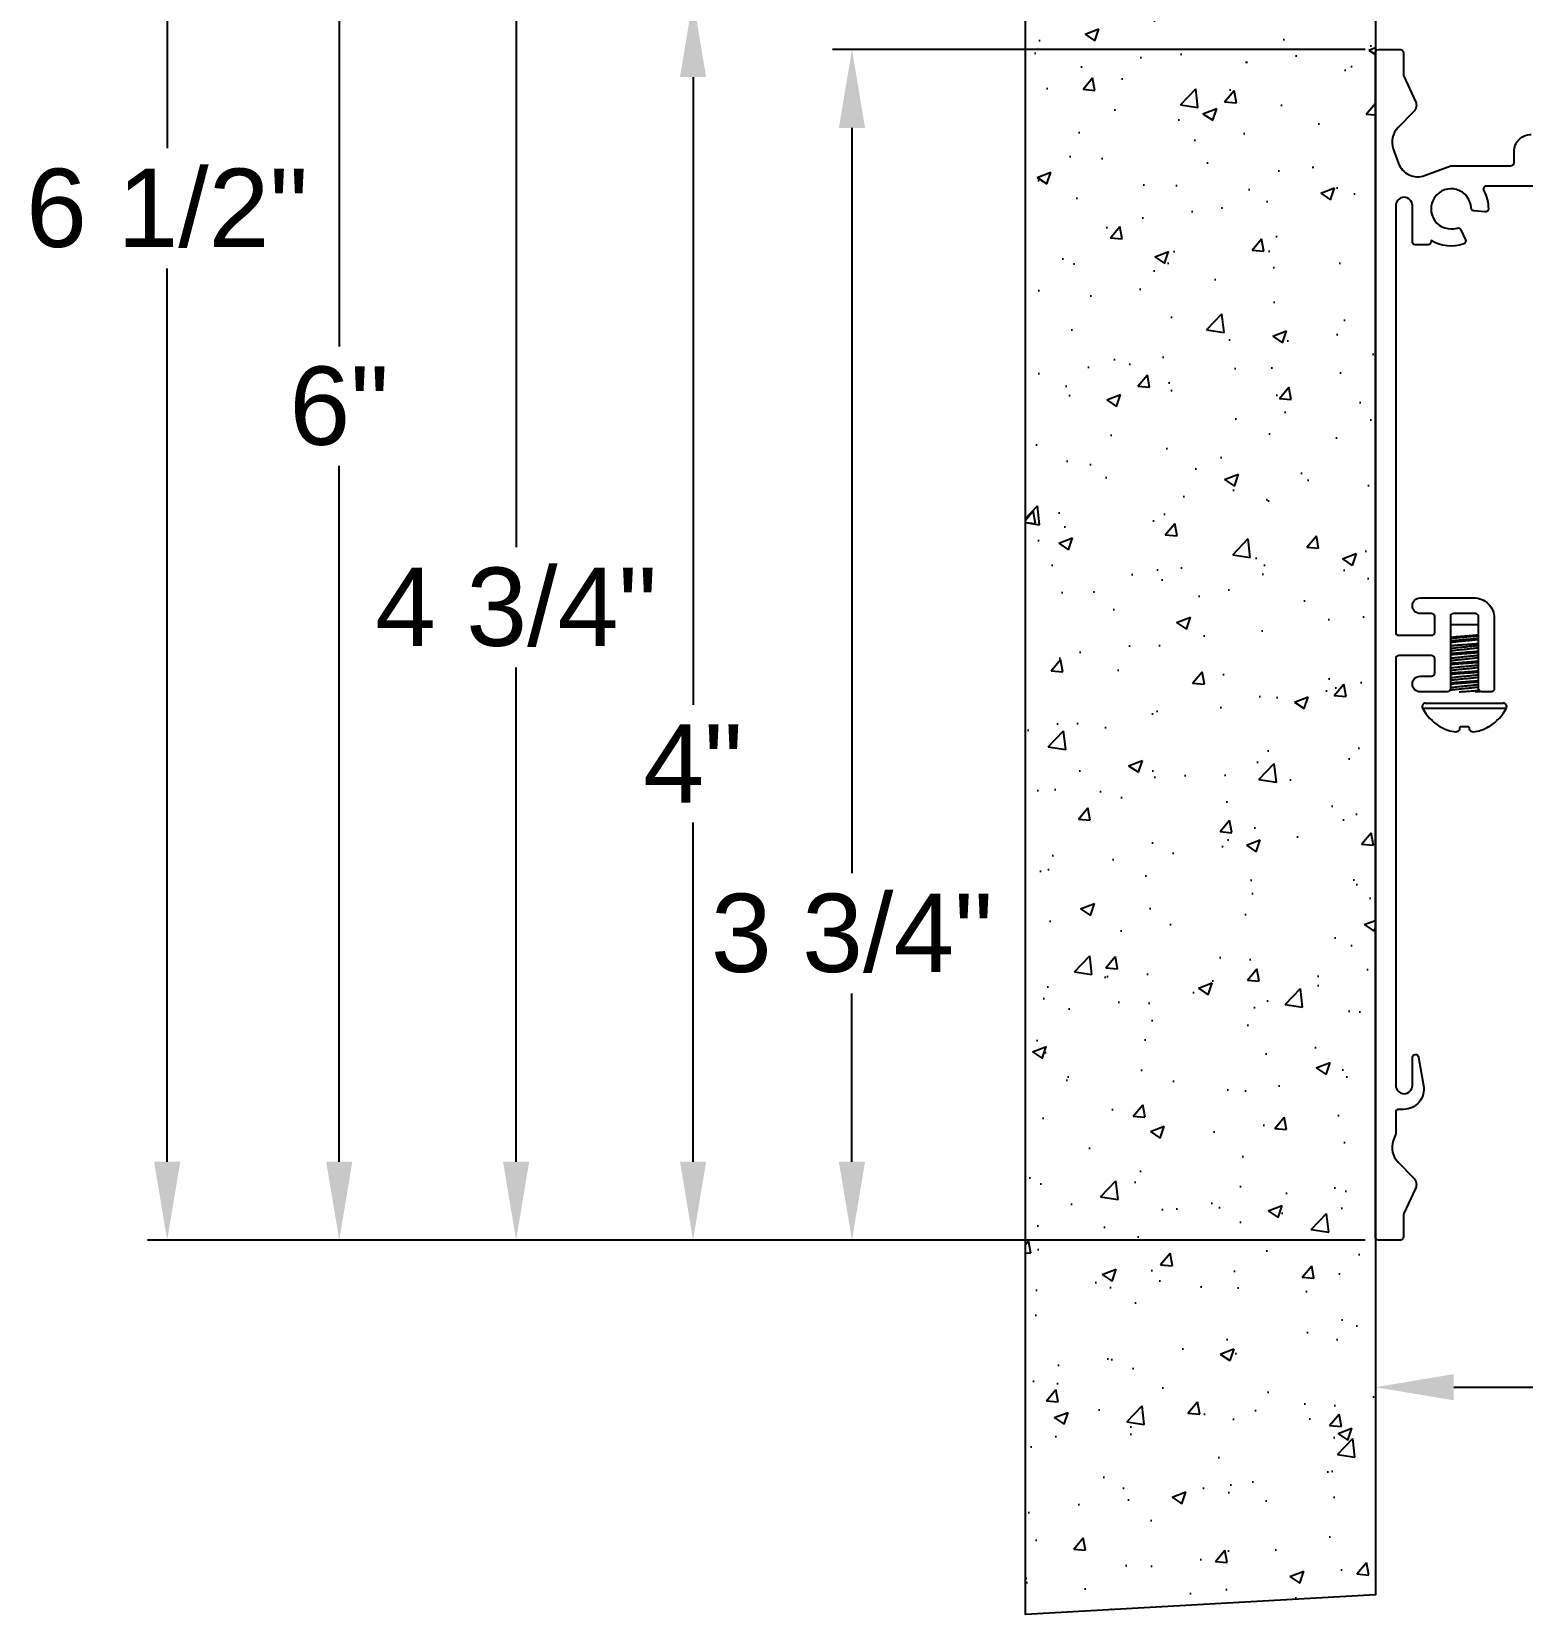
# Model space of a CAD drawing. Extents: x -5.6 to 5.7, y -1.2 to 8.2.
# Drawn here: x -5.59 to -0.83, y -1.19 to 3.86 of the extents above; entities that cross this region are included whole.
import ezdxf

# ---------------------------------------------------------------- set-up
doc = ezdxf.new("R2010")
doc.units = 0
doc.header["$LTSCALE"] = 0.5
doc.header["$MEASUREMENT"] = 0
doc.layers.get('Defpoints').update_dxf_attribs({"linetype": 'CONTINUOUS'})
for name, color, linetype in [('Ceiling', 42, 'CONTINUOUS'), ('Hardware', 242, 'CONTINUOUS'), ('Housing', 150, 'CONTINUOUS')]:
    doc.layers.add(name, color=color, linetype=linetype)
doc.layers.add('CUST DWG', color=60, linetype='CONTINUOUS', lineweight=20)
doc.styles.get("Standard").update_dxf_attribs({"font": 'arial.ttf'})
doc.dimstyles.new('LSAD_CustDims', dxfattribs={"dimtxt": 1, "dimasz": 1, "dimexe": 0.0625, "dimexo": 0.042969, "dimgap": 0.0625, "dimtad": 0, "dimtih": 1, "dimtoh": 1, "dimdec": 3, "dimzin": 0, "dimdsep": 46, "dimlunit": 4, "dimtxsty": 'Standard', "dimcen": 0.125, "dimclrd": 256, "dimclre": 256, "dimclrt": 256, "dimadec": 0, "dimazin": 0, "dimtfac": 1, "dimtdec": 3, "dimtix": 1, "dimtofl": 0, "dimtmove": 0, "dimatfit": 3, "dimfxl": 1, "dimfrac": 2, "dimtolj": 1, "dimtzin": 0, "dimarcsym": 0})

# ---------------------------------------------------------------- blocks, each defined once
blk = doc.blocks.new('*D0')
at = {"layer": 'CUST DWG', "lineweight": -2, "ltscale": 0.5, "transparency": 16777216}
for p, q in [((-1.333, 3.8), (-3.0327, 3.8)), ((-2.9702, 3.55), (-2.9702, 1.1709)), ((-2.9702, 0.2499), (-2.9702, 0.7872)), ((-1.336, -0.0001), (-3.0327, -0.0001))]:
    blk.add_line(p, q, dxfattribs=at)
at = {"layer": 'CUST DWG', "ltscale": 0.5, "transparency": 16777216}
for points in [[(-3.0119, 3.55), (-2.9285, 3.55), (-2.9702, 3.8)], [(-3.0119, 0.2499), (-2.9285, 0.2499), (-2.9702, -0.0001)]]:
    blk.add_solid(points, dxfattribs=at)
at = {"layer": 'Defpoints', "color": 0, "ltscale": 0.5, "transparency": 16777216}
for p in [(-2.9702, 3.8), (-1.29, 3.8), (-1.293, -0.0001)]:
    blk.add_point(p, dxfattribs=at)
at = {"layer": 'CUST DWG', "ltscale": 0.5, "transparency": 16777216, "insert": (-2.9702, 0.979), "char_height": 0.25, "attachment_point": 5}
blk.add_mtext('\\A1;3 3/4"', dxfattribs=at)
blk = doc.blocks.new('*D1')
at = {"layer": 'CUST DWG', "lineweight": -2, "ltscale": 0.5, "transparency": 16777216}
for p, q in [((-1.2715, 3.9623), (-3.5399, 3.9623)), ((-3.4774, 3.7123), (-3.4774, 1.7085)), ((-3.4774, 0.2499), (-3.4774, 1.3335)), ((-1.333, -0.0001), (-3.5399, -0.0001))]:
    blk.add_line(p, q, dxfattribs=at)
at = {"layer": 'CUST DWG', "ltscale": 0.5, "transparency": 16777216}
for points in [[(-3.519, 3.7123), (-3.4357, 3.7123), (-3.4774, 3.9623)], [(-3.519, 0.2499), (-3.4357, 0.2499), (-3.4774, -0.0001)]]:
    blk.add_solid(points, dxfattribs=at)
at = {"layer": 'Defpoints', "color": 0, "ltscale": 0.5, "transparency": 16777216}
for p in [(-3.4774, 3.9623), (-1.2286, 3.9623), (-1.29, -0.0001)]:
    blk.add_point(p, dxfattribs=at)
at = {"layer": 'CUST DWG', "ltscale": 0.5, "transparency": 16777216, "insert": (-3.4774, 1.521), "char_height": 0.25, "attachment_point": 5}
blk.add_mtext('\\A1;4"', dxfattribs=at)
blk = doc.blocks.new('*D2')
at = {"layer": 'CUST DWG', "lineweight": -2, "ltscale": 0.5, "transparency": 16777216}
for p, q in [((-2.5142, 4.727), (-4.1045, 4.727)), ((-4.042, 4.477), (-4.042, 2.2118)), ((-4.042, 0.25), (-4.042, 1.8281)), ((-1.333, 0), (-4.1045, 0))]:
    blk.add_line(p, q, dxfattribs=at)
at = {"layer": 'CUST DWG', "ltscale": 0.5, "transparency": 16777216}
for points in [[(-4.0837, 4.477), (-4.0004, 4.477), (-4.042, 4.727)], [(-4.0837, 0.25), (-4.0004, 0.25), (-4.042, 0)]]:
    blk.add_solid(points, dxfattribs=at)
at = {"layer": 'Defpoints', "color": 0, "ltscale": 0.5, "transparency": 16777216}
for p in [(-4.042, 4.727), (-2.4712, 4.727), (-1.29, 0)]:
    blk.add_point(p, dxfattribs=at)
at = {"layer": 'CUST DWG', "ltscale": 0.5, "transparency": 16777216, "insert": (-4.042, 2.0199), "char_height": 0.25, "attachment_point": 5}
blk.add_mtext('\\A1;4 3/4"', dxfattribs=at)
blk = doc.blocks.new('*D3')
at = {"layer": 'CUST DWG', "lineweight": -2, "ltscale": 0.5, "transparency": 16777216}
for p, q in [((-2.5142, 5.977), (-4.669, 5.977)), ((-4.6065, 5.727), (-4.6065, 2.8519)), ((-4.6065, 0.25), (-4.6065, 2.4716)), ((-1.983, 0), (-4.669, 0))]:
    blk.add_line(p, q, dxfattribs=at)
at = {"layer": 'CUST DWG', "ltscale": 0.5, "transparency": 16777216}
for points in [[(-4.6482, 5.727), (-4.5648, 5.727), (-4.6065, 5.977)], [(-4.6482, 0.25), (-4.5648, 0.25), (-4.6065, 0)]]:
    blk.add_solid(points, dxfattribs=at)
at = {"layer": 'Defpoints', "color": 0, "ltscale": 0.5, "transparency": 16777216}
for p in [(-4.6065, 5.977), (-2.4712, 5.977), (-1.94, 0)]:
    blk.add_point(p, dxfattribs=at)
at = {"layer": 'CUST DWG', "ltscale": 0.5, "transparency": 16777216, "insert": (-4.6065, 2.6617), "char_height": 0.25, "attachment_point": 5}
blk.add_mtext('\\A1;6"', dxfattribs=at)
blk = doc.blocks.new('*D4')
at = {"layer": 'CUST DWG', "lineweight": -2, "ltscale": 0.5, "transparency": 16777216}
for p, q in [((-1.3429, 6.477), (-5.218, 6.477)), ((-5.1555, 6.227), (-5.1555, 3.4849)), ((-5.1555, 0.2499), (-5.1555, 3.1014)), ((-1.333, -0.0001), (-5.218, -0.0001))]:
    blk.add_line(p, q, dxfattribs=at)
at = {"layer": 'CUST DWG', "ltscale": 0.5, "transparency": 16777216}
for points in [[(-5.1971, 6.227), (-5.1138, 6.227), (-5.1555, 6.477)], [(-5.1971, 0.2499), (-5.1138, 0.2499), (-5.1555, -0.0001)]]:
    blk.add_solid(points, dxfattribs=at)
at = {"layer": 'Defpoints', "color": 0, "ltscale": 0.5, "transparency": 16777216}
for p in [(-5.1555, 6.477), (-1.2999, 6.477), (-1.29, -0.0001)]:
    blk.add_point(p, dxfattribs=at)
at = {"layer": 'CUST DWG', "ltscale": 0.5, "transparency": 16777216, "insert": (-5.1555, 3.2932), "char_height": 0.25, "attachment_point": 5}
blk.add_mtext('\\A1;6 1/2"', dxfattribs=at)
blk = doc.blocks.new('*D5')
at = {"layer": 'CUST DWG', "lineweight": -2, "ltscale": 0.5, "transparency": 16777216}
for p, q in [((-1.3, -0.033), (-1.3, -0.5321)), ((1.3, -0.0329), (1.3, -0.532)), ((-1.05, -0.4696), (-0.4996, -0.4696)), ((1.05, -0.4695), (0.4996, -0.4695))]:
    blk.add_line(p, q, dxfattribs=at)
at = {"layer": 'CUST DWG', "ltscale": 0.5, "transparency": 16777216}
for points in [[(-1.05, -0.4279), (-1.05, -0.5113), (-1.3, -0.4696)], [(1.05, -0.4278), (1.05, -0.5112), (1.3, -0.4695)]]:
    blk.add_solid(points, dxfattribs=at)
at = {"layer": 'Defpoints', "color": 0, "ltscale": 0.5, "transparency": 16777216}
for p in [(-1.3, 0.01), (1.3, 0.0101), (1.3, -0.4695)]:
    blk.add_point(p, dxfattribs=at)
at = {"layer": 'CUST DWG', "ltscale": 0.5, "transparency": 16777216, "insert": (0, -0.4695), "char_height": 0.25, "attachment_point": 5}
blk.add_mtext('\\A1;2 5/8"', dxfattribs=at)

msp = doc.modelspace()

# ---------------------------------------------------------------- hatches: boundary and pattern name
at = {"layer": 'Ceiling', "ltscale": 0.5, "transparency": 16777216}
h = msp.add_hatch(dxfattribs=at)
h.set_pattern_fill('AR-CONC', color=256, scale=0.063)
h.set_pattern_definition([(50, (2.4456, -9e-05), (0.451874, -0.039534), [0.04725, -0.51975]), (355, (2.4456, -9e-05), (-0.087413, 0.47388), [0.0378, -0.4158]), (100.4514, (2.48327, -0.0034), (0.36446, 0.434347), [0.040156, -0.44172]), (46.184, (2.4456, 0.1259), (0.672362, -0.104277), [0.070875, -0.779625]), (96.636, (2.50165, 0.1172), (0.588837, 0.613695), [0.060235, -0.66258]), (351.184, (2.4456, 0.1259), (0.588837, 0.613695), [0.0567, -0.6237]), (21, (2.5086, 0.0944), (0.376051, -0.25365), [0.04725, -0.51975]), (326, (2.5086, 0.0944), (0.153289, 0.456845), [0.0378, -0.4158]), (71.4514, (2.53995, 0.07327), (0.52934, 0.203195), [0.040156, -0.44172]), (37.5, (2.44562, -9e-05), (0.0076607, 0.209723), [0, -0.41076, 0, -0.4221, 0, -0.417375]), (7.5, (2.44562, -9e-05), (0.165734, 0.2484794), [0, -0.24066, 0, -0.40131, 0, -0.159075]), (327.5, (2.30513, -9e-05), (0.336308, -0.0142096), [0, -0.1575, 0, -0.4914, 0, -0.65205]), (317.5, (2.24213, -9e-05), (0.367407, 0.063066), [0, -0.20475, 0, -0.32634, 0, -0.46305])])
h.paths.add_polyline_path([(-1.2999, 8.2428), (-1.2999, -1.1325), (-2.4167, -1.1945), (-2.4167, 8.1809)])

# ---------------------------------------------------------------- linework, layer by layer
at = {"layer": 'Ceiling', "transparency": 16777216}
msp.add_lwpolyline([(-1.2999, 8.2428), (-1.2999, -1.1325), (-2.4167, -1.1945), (-2.4167, 8.1809)], close=True, dxfattribs=at)
at = {"layer": 'Hardware', "linetype": 'Continuous', "lineweight": 25, "transparency": 16777216}
for p, q in [((-0.9706, 1.9641), (-1.0606, 1.9641)), ((-0.9706, 1.8766), (-1.0098, 1.8766)), ((-1.1494, 1.6979), (-0.8819, 1.6979)), ((-1.1396, 1.7141), (-0.8917, 1.7141)), ((-1.0951, 1.6397), (-1.0938, 1.6397)), ((-1.0318, 1.6275), (-1.0296, 1.6397)), ((-1.0296, 1.6397), (-1.0016, 1.6397)), ((-1.0016, 1.6397), (-0.9995, 1.6275)), ((-0.9374, 1.6397), (-0.9362, 1.6397))]:
    msp.add_line(p, q, dxfattribs=at)
at = {"layer": 'Hardware', "linetype": 'Continuous', "lineweight": 25, "transparency": 16777216, "flags": 128}
msp.add_lwpolyline([(-0.9811, 1.7499), (-0.9735, 1.7506), (-0.9666, 1.7513), (-0.9657, 1.7514)], dxfattribs=at)
at = {"layer": 'Hardware', "linetype": 'Continuous', "lineweight": 25, "transparency": 16777216}
for centre, radius, start, end in [((-1.1396, 1.7031), 0.011, 90, 207.7001), ((-1.0156, 1.7681), 0.151, 207.7001, 238.2579), ((-1.0156, 1.7681), 0.151, 301.7421, 332.2999), ((-0.8917, 1.7031), 0.011, 332.2999, 90), ((-1.016, 1.77), 0.1518, 239.1506, 249.8273), ((-1.0298, 1.7479), 0.1264, 252.2592, 263.9232), ((-1.0525, 1.6571), 0.0361, 284.8463, 304.941), ((-0.9788, 1.6571), 0.0361, 235.059, 255.1537), ((-1.0014, 1.7479), 0.1264, 276.0768, 287.7408), ((-1.0153, 1.77), 0.1518, 290.1727, 300.8494)]:
    msp.add_arc(centre, radius, start, end, dxfattribs=at)
for points, knots in [([(-1.0156, 1.9271), (-1.0172, 1.927), (-1.0203, 1.9268), (-1.025, 1.9264), (-1.0297, 1.9261), (-1.0343, 1.9257), (-1.0388, 1.9253), (-1.043, 1.9249), (-1.0472, 1.9246), (-1.0511, 1.9242), (-1.0547, 1.9238), (-1.0579, 1.9235), (-1.0598, 1.9232), (-1.0606, 1.9231)], [0, 0, 0, 0, 0.0479454, 0.0958908, 0.1452283, 0.1945659, 0.2425294, 0.290493, 0.3398471, 0.3892012, 0.4372115, 0.4852217, 0.5263388, 0.5263388, 0.5263388, 0.5263388]), ([(-1.0606, 1.9198), (-1.0601, 1.9199), (-1.0596, 1.92), (-1.0572, 1.9204), (-1.055, 1.9207), (-1.0478, 1.9217), (-1.0418, 1.9224), (-1.029, 1.9238), (-1.0221, 1.9245), (-1.0156, 1.925)], [0.3361884, 0.3361884, 0.3361884, 0.3361884, 0.375, 0.375, 0.5, 0.5, 0.75, 0.75, 1, 1, 1, 1]), ([(-0.9706, 1.9313), (-0.971, 1.9313), (-0.9722, 1.9311), (-0.9745, 1.9308), (-0.9775, 1.9305), (-0.9809, 1.9301), (-0.9846, 1.9297), (-0.9885, 1.9294), (-0.9926, 1.929), (-0.9968, 1.9286), (-1.0013, 1.9282), (-1.0059, 1.9279), (-1.0107, 1.9275), (-1.014, 1.9273), (-1.0156, 1.9271)], [0.3796503, 0.3796503, 0.3796503, 0.3796503, 0.401502, 0.4551934, 0.508033, 0.5608727, 0.615216, 0.6695593, 0.7229229, 0.7762865, 0.8312008, 0.886115, 0.9428325, 1, 1, 1, 1]), ([(-1.0156, 1.925), (-1.013, 1.9253), (-1.0076, 1.9258), (-0.9996, 1.9265), (-0.9919, 1.9274), (-0.9848, 1.9282), (-0.9785, 1.929), (-0.9739, 1.9297), (-0.9715, 1.9301), (-0.9706, 1.9302)], [0, 0, 0, 0, 0.1088973, 0.2210519, 0.3351581, 0.4497631, 0.563375, 0.6745789, 0.7439614, 0.7439614, 0.7439614, 0.7439614]), ([(-1.0156, 1.9172), (-1.0091, 1.9178), (-1.0023, 1.9184), (-0.9894, 1.9198), (-0.9835, 1.9205), (-0.9762, 1.9215), (-0.9741, 1.9218), (-0.9717, 1.9222), (-0.9711, 1.9223), (-0.9706, 1.9224)], [0, 0, 0, 0, 0.25, 0.25, 0.5, 0.5, 0.625, 0.625, 0.6638116, 0.6638116, 0.6638116, 0.6638116]), ([(-1.0606, 1.912), (-1.0596, 1.9122), (-1.0571, 1.9126), (-1.0524, 1.9133), (-1.0465, 1.9141), (-1.0393, 1.9149), (-1.0316, 1.9157), (-1.0237, 1.9165), (-1.0183, 1.917), (-1.0156, 1.9172)], [0.2562161, 0.2562161, 0.2562161, 0.2562161, 0.3437868, 0.4366961, 0.5502937, 0.6648842, 0.7789761, 0.8911165, 1, 1, 1, 1]), ([(-1.0606, 1.908), (-1.0595, 1.9082), (-1.0572, 1.9085), (-1.0534, 1.909), (-1.0492, 1.9095), (-1.0447, 1.91), (-1.04, 1.9106), (-1.0353, 1.9111), (-1.0304, 1.9116), (-1.0253, 1.9121), (-1.0204, 1.9126), (-1.0171, 1.9128), (-1.0156, 1.913)], [0.4736479, 0.4736479, 0.4736479, 0.4736479, 0.5233817, 0.5763447, 0.6293078, 0.683818, 0.7383282, 0.791155, 0.8439816, 0.898345, 0.9527082, 1, 1, 1, 1]), ([(-1.0156, 1.9), (-1.0174, 1.8999), (-1.0209, 1.8997), (-1.0262, 1.8993), (-1.0315, 1.8989), (-1.0367, 1.8986), (-1.0417, 1.8982), (-1.0465, 1.8978), (-1.0511, 1.8974), (-1.0555, 1.897), (-1.0586, 1.8968), (-1.0603, 1.8966), (-1.0606, 1.8966)], [0, 0, 0, 0, 0.0484279, 0.0968558, 0.1466899, 0.1965239, 0.244969, 0.293414, 0.3432642, 0.3931144, 0.4415971, 0.4549008, 0.4549008, 0.4549008, 0.4549008]), ([(-1.0606, 1.8886), (-1.0601, 1.8887), (-1.0596, 1.8888), (-1.0572, 1.8892), (-1.055, 1.8895), (-1.0478, 1.8905), (-1.0418, 1.8912), (-1.029, 1.8926), (-1.0221, 1.8932), (-1.0156, 1.8938)], [0.3361884, 0.3361884, 0.3361884, 0.3361884, 0.375, 0.375, 0.5, 0.5, 0.75, 0.75, 1, 1, 1, 1]), ([(-1.0606, 1.8808), (-1.0596, 1.881), (-1.0571, 1.8814), (-1.0524, 1.882), (-1.0465, 1.8828), (-1.0393, 1.8836), (-1.0316, 1.8845), (-1.0237, 1.8853), (-1.0183, 1.8857), (-1.0156, 1.886)], [0.2562161, 0.2562161, 0.2562161, 0.2562161, 0.3437868, 0.4366961, 0.5502937, 0.6648842, 0.7789761, 0.8911165, 1, 1, 1, 1]), ([(-1.0606, 1.8726), (-1.0551, 1.8732), (-1.0487, 1.8737), (-1.0333, 1.875), (-1.0242, 1.8756), (-1.0156, 1.8762)], [0.5500592, 0.5500592, 0.5500592, 0.5500592, 0.75, 0.75, 1, 1, 1, 1]), ([(-1.0606, 1.8687), (-1.0597, 1.8688), (-1.0564, 1.8691), (-1.0502, 1.8697), (-1.042, 1.8704), (-1.0333, 1.8711), (-1.0245, 1.8717), (-1.0185, 1.8721), (-1.0156, 1.8723)], [0.5819016, 0.5819016, 0.5819016, 0.5819016, 0.6131397, 0.6918777, 0.7706158, 0.8486488, 0.9253094, 1, 1, 1, 1]), ([(-1.0156, 1.913), (-1.014, 1.9131), (-1.0107, 1.9134), (-1.0059, 1.9139), (-1.001, 1.9144), (-0.9963, 1.9149), (-0.9917, 1.9154), (-0.9874, 1.9159), (-0.9832, 1.9164), (-0.9792, 1.917), (-0.9756, 1.9175), (-0.9728, 1.9179), (-0.9712, 1.9181), (-0.9706, 1.9182)], [0, 0, 0, 0, 0.0486822, 0.0973645, 0.1474594, 0.1975544, 0.2462716, 0.2949888, 0.3451153, 0.3952417, 0.4440578, 0.4928739, 0.5193115, 0.5193115, 0.5193115, 0.5193115]), ([(-0.9706, 1.9036), (-0.9717, 1.9034), (-0.974, 1.9032), (-0.9779, 1.9028), (-0.9821, 1.9025), (-0.9866, 1.9021), (-0.9913, 1.9017), (-0.9962, 1.9013), (-1.0019, 1.9009), (-1.0084, 1.9005), (-1.0132, 1.9002), (-1.0156, 1.9)], [0.4784181, 0.4784181, 0.4784181, 0.4784181, 0.5269917, 0.5811593, 0.6353269, 0.6886198, 0.7419126, 0.7967531, 0.8515935, 0.9252975, 1, 1, 1, 1]), ([(-1.0156, 1.8938), (-1.013, 1.894), (-1.0076, 1.8945), (-0.9996, 1.8953), (-0.9919, 1.8961), (-0.9848, 1.8969), (-0.9785, 1.8978), (-0.9739, 1.8984), (-0.9715, 1.8988), (-0.9706, 1.899)], [0, 0, 0, 0, 0.108892, 0.2210411, 0.3351418, 0.4497413, 0.5633477, 0.6745462, 0.7439252, 0.7439252, 0.7439252, 0.7439252]), ([(-1.0156, 1.886), (-1.0091, 1.8865), (-1.0023, 1.8872), (-0.9894, 1.8886), (-0.9835, 1.8893), (-0.9762, 1.8903), (-0.9741, 1.8906), (-0.9717, 1.891), (-0.9711, 1.8911), (-0.9706, 1.8912)], [0, 0, 0, 0, 0.25, 0.25, 0.5, 0.5, 0.625, 0.625, 0.6638116, 0.6638116, 0.6638116, 0.6638116]), ([(-1.0156, 1.8723), (-1.0063, 1.8729), (-0.9964, 1.8736), (-0.9813, 1.8749), (-0.9756, 1.8754), (-0.9706, 1.8759)], [0, 0, 0, 0, 0.5, 0.5, 0.8316519, 0.8316519, 0.8316519, 0.8316519]), ([(-1.0098, 1.8766), (-1.008, 1.8767), (-1.0044, 1.877), (-0.999, 1.8775), (-0.9937, 1.878), (-0.9885, 1.8785), (-0.9834, 1.879), (-0.9785, 1.8795), (-0.9743, 1.88), (-0.9717, 1.8803), (-0.9706, 1.8804)], [0, 0, 0, 0, 0.0497481, 0.0994963, 0.1505681, 0.20164, 0.2535196, 0.3053993, 0.358783, 0.3985852, 0.3985852, 0.3985852, 0.3985852]), ([(-1.0606, 1.8573), (-1.0601, 1.8574), (-1.0596, 1.8575), (-1.0572, 1.8579), (-1.055, 1.8582), (-1.0478, 1.8592), (-1.0418, 1.8599), (-1.029, 1.8613), (-1.0221, 1.862), (-1.0156, 1.8625)], [0.3361884, 0.3361884, 0.3361884, 0.3361884, 0.375, 0.375, 0.5, 0.5, 0.75, 0.75, 1, 1, 1, 1]), ([(-1.0606, 1.8495), (-1.0596, 1.8497), (-1.0571, 1.8501), (-1.0524, 1.8508), (-1.0465, 1.8516), (-1.0393, 1.8524), (-1.0316, 1.8532), (-1.0237, 1.854), (-1.0183, 1.8545), (-1.0156, 1.8547)], [0.2562161, 0.2562161, 0.2562161, 0.2562161, 0.3437868, 0.4366961, 0.5502937, 0.6648842, 0.7789761, 0.8911165, 1, 1, 1, 1]), ([(-1.0606, 1.8414), (-1.0551, 1.8419), (-1.0487, 1.8425), (-1.0333, 1.8437), (-1.0242, 1.8444), (-1.0156, 1.845)], [0.5500592, 0.5500592, 0.5500592, 0.5500592, 0.75, 0.75, 1, 1, 1, 1]), ([(-1.0606, 1.8375), (-1.0597, 1.8376), (-1.0564, 1.8379), (-1.0502, 1.8384), (-1.042, 1.8391), (-1.0333, 1.8398), (-1.0245, 1.8405), (-1.0185, 1.8409), (-1.0156, 1.8411)], [0.5819016, 0.5819016, 0.5819016, 0.5819016, 0.6131397, 0.6918777, 0.7706158, 0.8486488, 0.9253094, 1, 1, 1, 1]), ([(-1.0606, 1.8261), (-1.0601, 1.8262), (-1.0596, 1.8263), (-1.0572, 1.8267), (-1.055, 1.827), (-1.0478, 1.828), (-1.0418, 1.8287), (-1.029, 1.8301), (-1.0221, 1.8307), (-1.0156, 1.8313)], [0.3361884, 0.3361884, 0.3361884, 0.3361884, 0.375, 0.375, 0.5, 0.5, 0.75, 0.75, 1, 1, 1, 1]), ([(-1.0606, 1.8183), (-1.0596, 1.8185), (-1.0571, 1.8189), (-1.0524, 1.8195), (-1.0465, 1.8203), (-1.0393, 1.8211), (-1.0316, 1.822), (-1.0237, 1.8228), (-1.0183, 1.8232), (-1.0156, 1.8235)], [0.2562161, 0.2562161, 0.2562161, 0.2562161, 0.3437868, 0.4366961, 0.5502937, 0.6648842, 0.7789761, 0.8911165, 1, 1, 1, 1]), ([(-1.0156, 1.8625), (-1.013, 1.8628), (-1.0076, 1.8633), (-0.9996, 1.864), (-0.9919, 1.8649), (-0.9848, 1.8657), (-0.9785, 1.8665), (-0.9739, 1.8672), (-0.9715, 1.8676), (-0.9706, 1.8677)], [0, 0, 0, 0, 0.1088843, 0.2210255, 0.3351181, 0.4497094, 0.5633078, 0.6744984, 0.7438723, 0.7438723, 0.7438723, 0.7438723]), ([(-1.0156, 1.8547), (-1.0091, 1.8553), (-1.0023, 1.8559), (-0.9894, 1.8573), (-0.9835, 1.858), (-0.9762, 1.859), (-0.9741, 1.8593), (-0.9717, 1.8597), (-0.9711, 1.8598), (-0.9706, 1.8599)], [0, 0, 0, 0, 0.25, 0.25, 0.5, 0.5, 0.625, 0.625, 0.6638116, 0.6638116, 0.6638116, 0.6638116]), ([(-1.0156, 1.845), (-1.0127, 1.8452), (-1.0068, 1.8455), (-0.998, 1.8462), (-0.9893, 1.8469), (-0.981, 1.8476), (-0.9749, 1.8481), (-0.9716, 1.8484), (-0.9706, 1.8485)], [0, 0, 0, 0, 0.0746906, 0.1513512, 0.2293842, 0.3081223, 0.3868603, 0.4180984, 0.4180984, 0.4180984, 0.4180984]), ([(-1.0156, 1.8411), (-1.007, 1.8416), (-0.9979, 1.8423), (-0.9826, 1.8435), (-0.9762, 1.8441), (-0.9706, 1.8446)], [0, 0, 0, 0, 0.25, 0.25, 0.4499408, 0.4499408, 0.4499408, 0.4499408]), ([(-1.0156, 1.8313), (-1.013, 1.8315), (-1.0076, 1.832), (-0.9996, 1.8328), (-0.9919, 1.8336), (-0.9848, 1.8344), (-0.9785, 1.8353), (-0.9739, 1.8359), (-0.9715, 1.8363), (-0.9706, 1.8365)], [0, 0, 0, 0, 0.1088843, 0.2210255, 0.3351181, 0.4497094, 0.5633078, 0.6744984, 0.7438723, 0.7438723, 0.7438723, 0.7438723]), ([(-1.0156, 1.8235), (-1.0091, 1.824), (-1.0023, 1.8247), (-0.9894, 1.8261), (-0.9835, 1.8268), (-0.9762, 1.8278), (-0.9741, 1.8281), (-0.9717, 1.8285), (-0.9711, 1.8286), (-0.9706, 1.8287)], [0, 0, 0, 0, 0.25, 0.25, 0.5, 0.5, 0.625, 0.625, 0.6638116, 0.6638116, 0.6638116, 0.6638116]), ([(-1.0606, 1.8101), (-1.0551, 1.8107), (-1.0487, 1.8112), (-1.0333, 1.8125), (-1.0242, 1.8131), (-1.0156, 1.8137)], [0.5500592, 0.5500592, 0.5500592, 0.5500592, 0.75, 0.75, 1, 1, 1, 1]), ([(-1.0606, 1.8062), (-1.0597, 1.8063), (-1.0564, 1.8066), (-1.0502, 1.8072), (-1.042, 1.8079), (-1.0333, 1.8086), (-1.0245, 1.8092), (-1.0185, 1.8096), (-1.0156, 1.8098)], [0.5819016, 0.5819016, 0.5819016, 0.5819016, 0.6131397, 0.6918777, 0.7706158, 0.8486488, 0.9253094, 1, 1, 1, 1]), ([(-1.0606, 1.7948), (-1.0601, 1.7949), (-1.0596, 1.795), (-1.0572, 1.7954), (-1.055, 1.7957), (-1.0478, 1.7967), (-1.0418, 1.7974), (-1.029, 1.7988), (-1.0221, 1.7995), (-1.0156, 1.8)], [0.3361884, 0.3361884, 0.3361884, 0.3361884, 0.375, 0.375, 0.5, 0.5, 0.75, 0.75, 1, 1, 1, 1]), ([(-1.0606, 1.787), (-1.0596, 1.7872), (-1.0571, 1.7876), (-1.0524, 1.7883), (-1.0465, 1.7891), (-1.0393, 1.7899), (-1.0316, 1.7907), (-1.0237, 1.7915), (-1.0183, 1.792), (-1.0156, 1.7922)], [0.2562161, 0.2562161, 0.2562161, 0.2562161, 0.3437868, 0.4366961, 0.5502937, 0.6648842, 0.7789761, 0.8911165, 1, 1, 1, 1]), ([(-1.0606, 1.7789), (-1.0551, 1.7794), (-1.0487, 1.78), (-1.0333, 1.7812), (-1.0242, 1.7819), (-1.0156, 1.7825)], [0.5500592, 0.5500592, 0.5500592, 0.5500592, 0.75, 0.75, 1, 1, 1, 1]), ([(-1.0606, 1.775), (-1.0597, 1.7751), (-1.0564, 1.7754), (-1.0502, 1.7759), (-1.042, 1.7766), (-1.0333, 1.7773), (-1.0245, 1.778), (-1.0185, 1.7784), (-1.0156, 1.7786)], [0.5819016, 0.5819016, 0.5819016, 0.5819016, 0.6131397, 0.6918777, 0.7706158, 0.8486488, 0.9253094, 1, 1, 1, 1]), ([(-1.0606, 1.7636), (-1.0601, 1.7637), (-1.0596, 1.7638), (-1.0572, 1.7642), (-1.055, 1.7645), (-1.0478, 1.7655), (-1.0418, 1.7662), (-1.029, 1.7676), (-1.0221, 1.7682), (-1.0156, 1.7688)], [0.3361884, 0.3361884, 0.3361884, 0.3361884, 0.375, 0.375, 0.5, 0.5, 0.75, 0.75, 1, 1, 1, 1]), ([(-1.0156, 1.8137), (-1.0127, 1.8139), (-1.0068, 1.8143), (-0.998, 1.8149), (-0.9893, 1.8156), (-0.981, 1.8163), (-0.9749, 1.8169), (-0.9716, 1.8172), (-0.9706, 1.8173)], [0, 0, 0, 0, 0.0746906, 0.1513512, 0.2293842, 0.3081223, 0.3868603, 0.4180984, 0.4180984, 0.4180984, 0.4180984]), ([(-1.0156, 1.8098), (-1.007, 1.8104), (-0.9979, 1.811), (-0.9826, 1.8123), (-0.9762, 1.8128), (-0.9706, 1.8134)], [0, 0, 0, 0, 0.25, 0.25, 0.4499408, 0.4499408, 0.4499408, 0.4499408]), ([(-1.0156, 1.8), (-1.013, 1.8003), (-1.0076, 1.8008), (-0.9996, 1.8015), (-0.9919, 1.8024), (-0.9848, 1.8032), (-0.9785, 1.804), (-0.9739, 1.8047), (-0.9715, 1.8051), (-0.9706, 1.8052)], [0, 0, 0, 0, 0.1088843, 0.2210255, 0.3351181, 0.4497094, 0.5633078, 0.6744984, 0.7438723, 0.7438723, 0.7438723, 0.7438723]), ([(-1.0156, 1.7922), (-1.0091, 1.7928), (-1.0023, 1.7934), (-0.9894, 1.7948), (-0.9835, 1.7955), (-0.9762, 1.7965), (-0.9741, 1.7968), (-0.9717, 1.7972), (-0.9711, 1.7973), (-0.9706, 1.7974)], [0, 0, 0, 0, 0.25, 0.25, 0.5, 0.5, 0.625, 0.625, 0.6638116, 0.6638116, 0.6638116, 0.6638116]), ([(-1.0156, 1.7825), (-1.0127, 1.7827), (-1.0068, 1.783), (-0.998, 1.7837), (-0.9893, 1.7844), (-0.981, 1.7851), (-0.9749, 1.7856), (-0.9716, 1.7859), (-0.9706, 1.786)], [0, 0, 0, 0, 0.0746906, 0.1513512, 0.2293842, 0.3081223, 0.3868603, 0.4180984, 0.4180984, 0.4180984, 0.4180984]), ([(-1.0156, 1.7786), (-1.007, 1.7791), (-0.9979, 1.7798), (-0.9826, 1.781), (-0.9762, 1.7816), (-0.9706, 1.7821)], [0, 0, 0, 0, 0.25, 0.25, 0.4499408, 0.4499408, 0.4499408, 0.4499408]), ([(-1.0156, 1.7688), (-1.013, 1.769), (-1.0076, 1.7695), (-0.9996, 1.7703), (-0.9919, 1.7711), (-0.9848, 1.7719), (-0.9785, 1.7728), (-0.9739, 1.7734), (-0.9715, 1.7738), (-0.9706, 1.774)], [0, 0, 0, 0, 0.1088843, 0.2210255, 0.3351181, 0.4497094, 0.5633078, 0.6744984, 0.7438723, 0.7438723, 0.7438723, 0.7438723]), ([(-1.0616, 1.7556), (-1.0614, 1.7557), (-1.06, 1.7559), (-1.0571, 1.7564), (-1.0524, 1.757), (-1.0465, 1.7578), (-1.0393, 1.7586), (-1.0316, 1.7595), (-1.0237, 1.7603), (-1.0156, 1.761), (-1.0076, 1.7617), (-0.9996, 1.7625), (-0.9919, 1.7633), (-0.9848, 1.7641), (-0.9785, 1.7649), (-0.9739, 1.7656), (-0.9715, 1.766), (-0.9706, 1.7662)], [0.1072574, 0.1072574, 0.1072574, 0.1072574, 0.1194732, 0.162164, 0.2059894, 0.2595733, 0.3136256, 0.3674426, 0.4203392, 0.4716995, 0.5230598, 0.5759564, 0.6297735, 0.6838258, 0.7374097, 0.7898579, 0.822505, 0.822505, 0.822505, 0.822505]), ([(-1.0329, 1.75), (-1.0301, 1.7502), (-1.0244, 1.7506), (-1.0156, 1.7512), (-1.0068, 1.7518), (-0.998, 1.7524), (-0.9893, 1.7531), (-0.981, 1.7538), (-0.9744, 1.7544), (-0.9706, 1.7548), (-0.9692, 1.7549)], [0.4031479, 0.4031479, 0.4031479, 0.4031479, 0.4415354, 0.4803485, 0.5191616, 0.5589984, 0.5995484, 0.6404647, 0.6813811, 0.7058233, 0.7058233, 0.7058233, 0.7058233])]:
    msp.add_open_spline(points, degree=3, knots=knots, dxfattribs=at)
msp.add_open_spline([(-1.0156, 1.8762), (-1.0137, 1.8763), (-1.0118, 1.8765), (-1.0098, 1.8766)], degree=3, dxfattribs=at)
at = {"layer": 'Housing', "lineweight": 25, "transparency": 16777216}
msp.add_lwpolyline([(-0.495, 3.3642), (-0.9456, 3.3642, 0.571967), (-0.9543, 3.3493, -0.126368), (-0.9393, 3.2921, -0.441386), (-0.9502, 3.2821), (-0.9853, 3.2851, -0.375047), (-0.9944, 3.2946, 2.923555), (-1.0394, 3.2304, -0.375047), (-1.0273, 3.2251), (-1.0125, 3.1931, -0.441386), (-1.0181, 3.1795, -0.230942), (-1.1219, 3.1909), (-1.1219, 3.187, -0.414214), (-1.1319, 3.177), (-1.1719, 3.177, -0.414214), (-1.1819, 3.187), (-1.1819, 3.302, 1), (-1.235, 3.302), (-1.235, 1.9405, 0.414214), (-1.225, 1.9305), (-1.1206, 1.9305, 0.414214), (-1.1106, 1.9405), (-1.1106, 1.99, 0.414214), (-1.1206, 2), (-1.1569, 2, -1), (-1.1569, 2.05), (-0.9856, 2.05, -0.414214), (-0.9206, 1.985), (-0.9206, 1.76, -0.414214), (-0.9306, 1.75), (-0.9606, 1.75, -0.414214), (-0.9706, 1.76), (-0.9706, 1.99, 0.414214), (-0.9806, 2), (-1.0506, 2, 0.414214), (-1.0606, 1.99), (-1.0606, 1.76, -0.414214), (-1.0706, 1.75), (-1.1569, 1.75, -1), (-1.1569, 1.8), (-1.1206, 1.8, 0.414214), (-1.1106, 1.81), (-1.1106, 1.8555, 0.414214), (-1.1206, 1.8655), (-1.225, 1.8655, 0.414214), (-1.235, 1.8555), (-1.235, 0.4939, 1), (-1.1819, 0.4939), (-1.1819, 0.5823, -0.916331), (-1.162, 0.5841), (-1.1461, 0.4936, -0.466308), (-1.2101, 0.4173), (-1.225, 0.4173, 0.414214), (-1.235, 0.4073), (-1.235, 0.3405, -0.087489), (-1.2356, 0.337), (-1.2428, 0.3172, 0.291473), (-1.2277, 0.249), (-1.1778, 0.1991, -0.315299), (-1.1718, 0.1652), (-1.2091, 0.0853, 0.109518), (-1.21, 0.0811), (-1.21, 0.01, -0.414214), (-1.22, 0), (-1.29, 0, -0.414214), (-1.3, 0.01), (-1.3, 3.79, -0.414214), (-1.29, 3.8), (-1.22, 3.8, -0.414214), (-1.21, 3.79), (-1.21, 3.7189, 0.109518), (-1.2091, 3.7147), (-1.1718, 3.6348, -0.315299), (-1.1778, 3.6009), (-1.2277, 3.551, 0.291473), (-1.2428, 3.4828), (-1.2261, 3.4369, 0.414214), (-1.1428, 3.398), (-1.0589, 3.4286, -0.087489), (-1.0554, 3.4292), (-0.8675, 3.4292, 0.414214), (-0.8575, 3.4392), (-0.8575, 3.4742, -0.414214), (-0.8025, 3.5292)], format="xyb", dxfattribs=at)

# ---------------------------------------------------------------- dimensions: what is measured, and where the dimension line sits
at = {"layer": 'CUST DWG', "ltscale": 0.5, "transparency": 16777216}
for base, p1, p2, angle, picture, middle in [((-5.1555, 6.477), (-1.29, -0.0001), (-1.2999, 6.477), 90, '*D4', (-5.1555, 3.2932)), ((-4.6065, 5.977), (-1.94, 0), (-2.4712, 5.977), 90, '*D3', (-4.6065, 2.6617)), ((-4.042, 4.727), (-1.29, 0), (-2.4712, 4.727), 90, '*D2', (-4.042, 2.0199)), ((-3.4774, 3.9623), (-1.29, -0.0001), (-1.2286, 3.9623), 90, '*D1', (-3.4774, 1.521)), ((-2.9702, 3.8), (-1.293, -0.0001), (-1.29, 3.8), 90, '*D0', (-2.9702, 0.979)), ((1.3, -0.4695), (-1.3, 0.01), (1.3, 0.0101), 0.0027, '*D5', (0, -0.4695))]:
    dim = msp.add_linear_dim(base=base, p1=p1, p2=p2, angle=angle, dimstyle='LSAD_CustDims', override={"dimtxt": 0.25, "dimasz": 0.25}, dxfattribs=at)
    dim.commit()
    dim.dimension.update_dxf_attribs({"geometry": picture, "text_midpoint": middle, "dimtype": 128})

doc.saveas('drawing.dxf')
